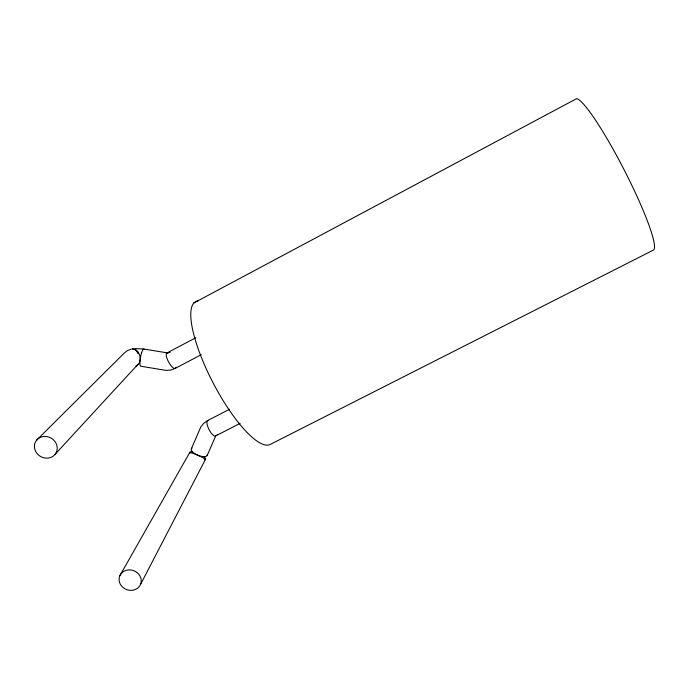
<?xml version="1.0" encoding="UTF-8"?>
<svg xmlns="http://www.w3.org/2000/svg" width="689" height="689" viewBox="0 0 689 689"><rect width="100%" height="100%" fill="white"/><g stroke="black" fill="none" stroke-linecap="round" stroke-linejoin="round"><path stroke-width="1.03" d="M191.396 448.703L200.887 426.784L203.6 423.468L207.725 420.514L229.592 409.24M207.165 455.489L215.881 435.569A8.673 2.747 63 0 1 208.862 429.169A8.673 2.747 63 0 1 208.543 420.574M205.339 459.589L140.513 584.496A11.239 10.111 20.3 0 1 121.497 585.977A11.239 10.111 20.3 0 1 128.481 569.915A11.239 10.111 20.3 0 1 140.513 584.496M189.561 452.802L119.791 575.806M55.146 454.275A11.67 10.602 29.8 0 0 46.861 436.576A11.67 10.602 29.8 0 0 35.458 451.019A11.67 10.602 29.8 0 0 55.146 454.275L138.067 364.205M36.465 440.34L124.209 353.113L127.353 350.658L131.255 349.134M217.087 434.862L217.655 434.337M193.833 302.979L576.598 98.656A85.091 10.697 62.8 0 1 625.612 172.706A85.091 10.697 62.8 0 1 653.525 250.029L270.036 444.526A80.57 22.16 62.4 0 1 210.825 378.425A80.57 22.16 62.4 0 1 198.217 300.912M166.617 353.147L195.745 337.756M201.266 354.689L174.946 368.52L170.82 370.027L166.376 370.432L140.814 366.238A8.862 1.8 -79.8 0 1 139.953 361.932A8.862 1.8 -79.8 0 1 141.469 353.138M215.33 436.077L240.108 423.373M167.272 352.82L170.14 352.303M135.225 348.574L143.768 349.013L167.126 352.846M175.919 367.28A8.811 2.825 61.5 0 1 168.598 362.018A8.811 2.825 61.5 0 1 168.185 353.018M207.311 454.585A8.707 3.445 22.3 0 1 203.711 456.652A8.561 3.385 22.3 0 1 192.481 451.829A8.587 2.136 23.7 0 0 189.811 452.277M192.498 451.838A8.707 3.445 22.3 0 1 192.11 448.048M141.443 353.371A8.862 1.8 -79.8 0 1 144.182 349.306M205.012 459.735A8.716 1.033 23.5 0 0 203.177 457.866A8.552 1.016 23.5 0 0 191.955 453.043A8.716 1.033 23.5 0 0 189.811 453.198M203.746 456.618A8.587 2.136 23.7 0 1 205.133 459.468M136.069 365.962A8.879 6.425 78 0 0 137.559 365.153A8.716 6.304 78 0 0 138.894 353.336A8.879 6.425 78 0 0 132.899 348.875L132.279 348.97L132.899 348.875A8.75 5.521 82.3 0 1 137.921 353.474"/></g></svg>
